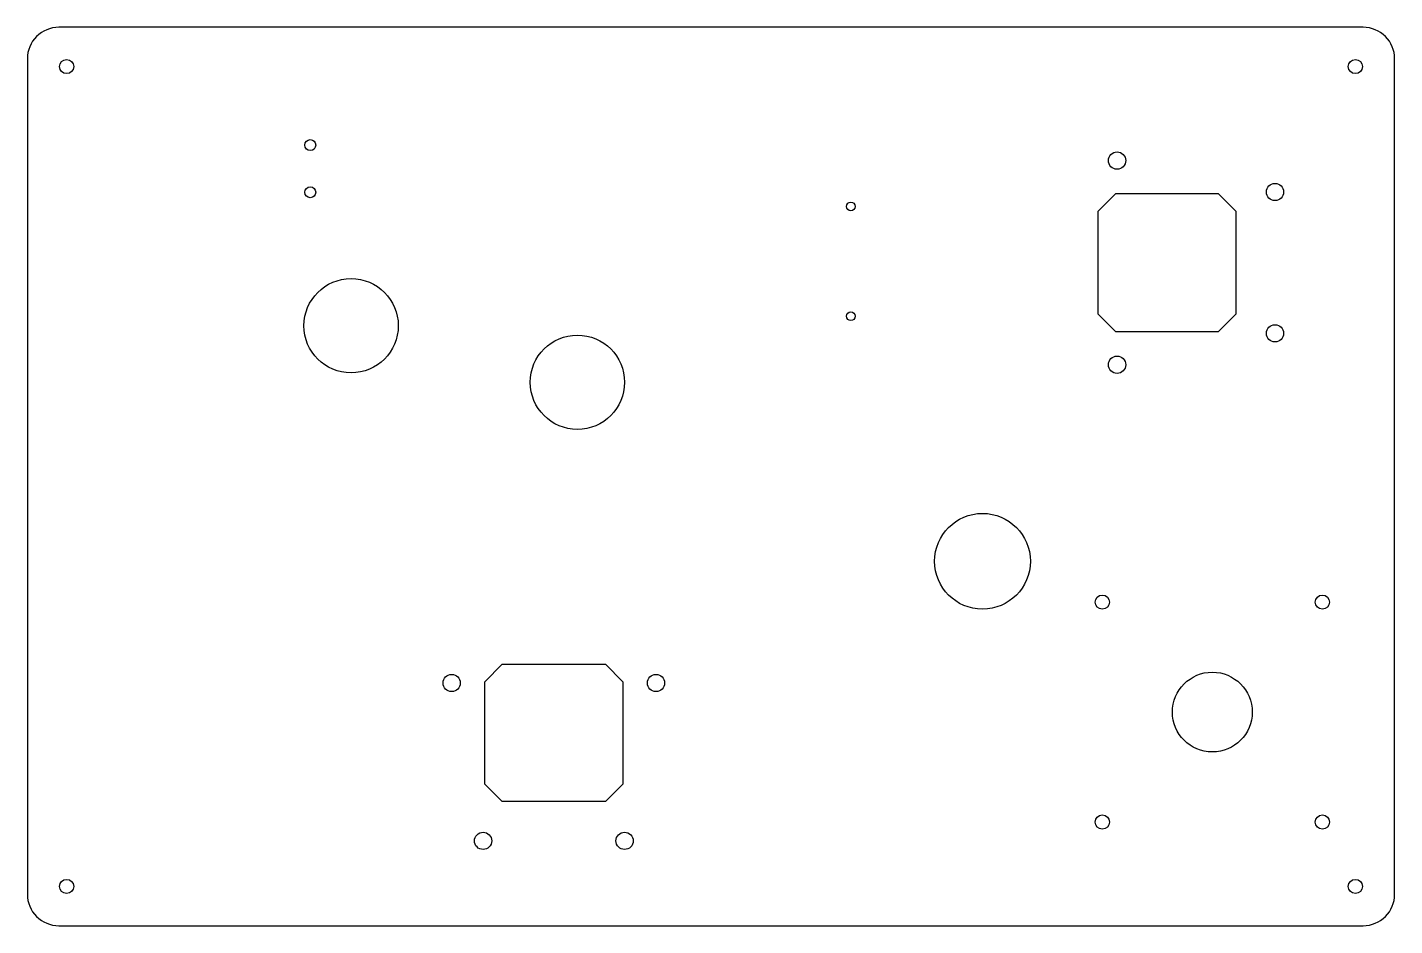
# Model space of a CAD drawing. Header units: millimetres. Extents: x -218 to 218, y -143 to 143.
import ezdxf

# ---------------------------------------------------------------- set-up
doc = ezdxf.new("R2010")
doc.units = ezdxf.units.MM

msp = doc.modelspace()

# ---------------------------------------------------------------- linework, layer by layer
msp.add_lwpolyline([(-217.5, -133, 0.414214), (-207.5, -143), (207.5, -143, 0.414214), (217.5, -133), (217.5, 133, 0.414214), (207.5, 143), (-207.5, 143, 0.414214), (-217.5, 133)], format="xyb", close=True)
for points in [[(123.19, 51.67), (123.19, 84.5), (128.78, 90.08), (161.36, 90.08), (166.94, 84.5), (166.94, 51.67), (161.36, 46.08), (128.78, 46.08)], [(-72, -97.91), (-72, -65.34), (-66.41, -59.76), (-33.59, -59.76), (-28, -65.34), (-28, -97.91), (-33.59, -103.5), (-66.41, -103.5)]]:
    msp.add_lwpolyline(points, close=True)
for centre, radius in [((-205, 130.5), 2.25), ((205, 130.5), 2.25), ((-127.5, 105.5), 1.75), ((129.19, 100.58), 2.75), ((-127.5, 90.5), 1.75), ((179.44, 90.58), 2.75), ((44.5, 86), 1.38), ((-114.5, 48), 15), ((44.5, 51), 1.38), ((179.44, 45.58), 2.75), ((-42.5, 30), 15), ((129.19, 35.58), 2.75), ((86.37, -26.99), 15.24), ((124.5, -40), 2.25), ((194.5, -40), 2.25), ((-82.5, -65.75), 2.75), ((-17.5, -65.75), 2.75), ((159.5, -75), 12.7), ((124.5, -110), 2.25), ((194.5, -110), 2.25), ((-72.5, -116), 2.75), ((-27.5, -116), 2.75), ((-205, -130.5), 2.25), ((205, -130.5), 2.25)]:
    msp.add_circle(centre, radius)

doc.saveas('drawing.dxf')
